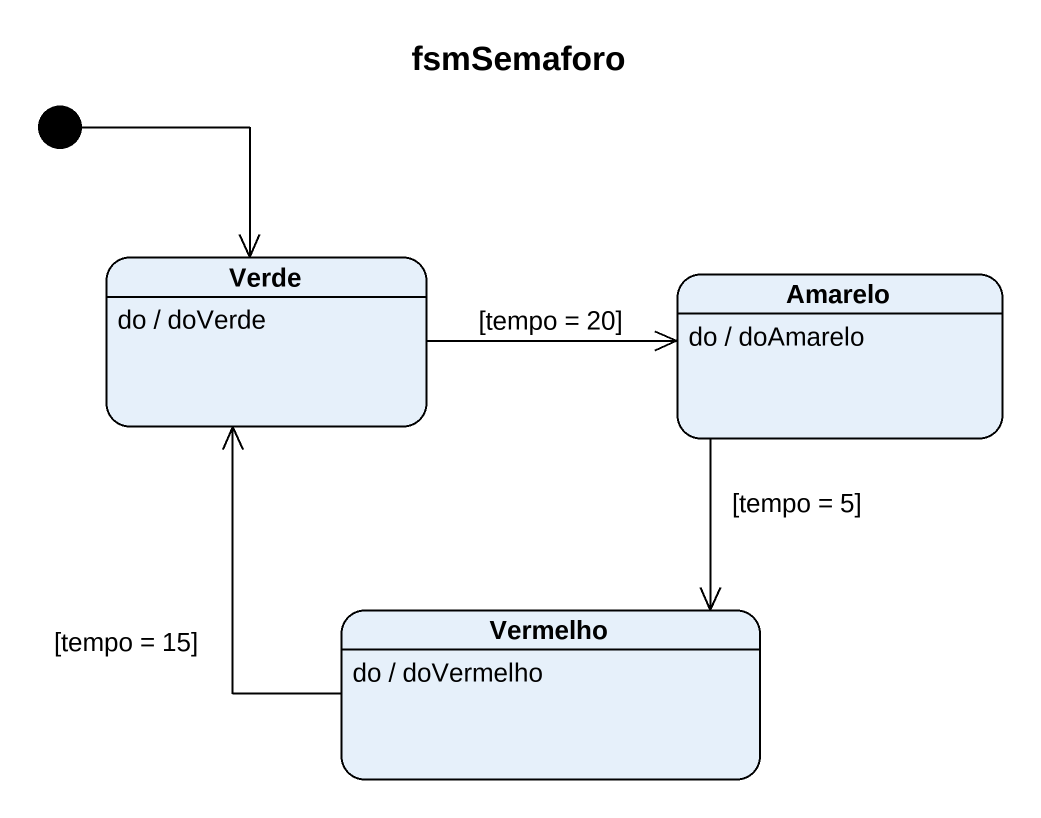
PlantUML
@startuml
title fsmSemaforo
hide empty description
state Verde
Verde : do / doVerde
state Amarelo
Amarelo : do / doAmarelo
state Vermelho
Vermelho : do / doVermelho
[*] --> Verde
Verde -right-> Amarelo : [tempo = 20]
Amarelo --> Vermelho : [tempo = 5]
Vermelho -up-> Verde : [tempo = 15]
@enduml
